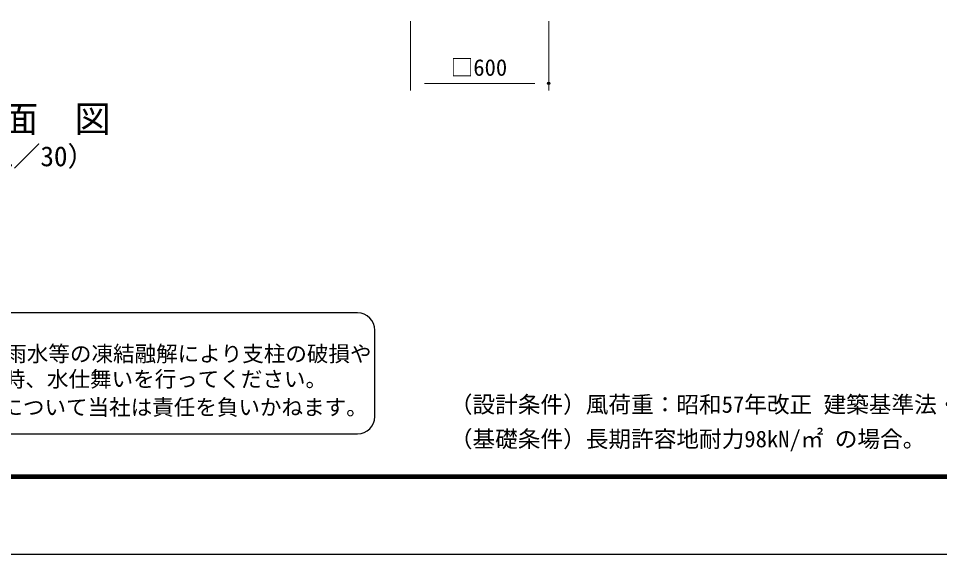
# Model space of a CAD drawing. Units: millimetres, scale not verified. Extents: x -6300 to 6300, y -4455 to 4455.
# Drawn here: x -2373 to 1629, y -4455 to -2125 of the extents above; entities that cross this region are included whole.
import ezdxf
from ezdxf.enums import TextEntityAlignment as Align

# ---------------------------------------------------------------- set-up
doc = ezdxf.new("R2010")
doc.units = ezdxf.units.MM
doc.header["$LTSCALE"] = 20
doc.header["$PDMODE"] = 32
doc.header["$PDSIZE"] = 10
for name, color, linetype, lineweight in [('0-0_D-TTL-TXT', 7, 'Continuous', 25), ('0-4_D-STR-DIM', 7, 'Continuous', 13), ('0-6_Defpoints', 8, 'Continuous', 25), ('0-C_D-TTL', 7, 'Continuous', 25)]:
    doc.layers.add(name, color=color, linetype=linetype, lineweight=lineweight)
doc.styles.add('ＭＳ ゴシック', font='')
doc.styles.get('ＭＳ ゴシック').set_extended_font_data('MS Gothic')

msp = doc.modelspace()

# ---------------------------------------------------------------- linework, layer by layer
at = {"layer": '0-0_D-TTL-TXT', "color": 2}
for p, q in [((-899.64, -3405.14), (-4567.97, -3405.14)), ((-824.64, -3855.14), (-824.64, -3480.14)), ((-4567.97, -3930.14), (-899.64, -3930.14))]:
    msp.add_line(p, q, dxfattribs=at)
for centre, start, end in [((-899.64, -3480.14), 0, 90), ((-899.64, -3855.14), 270, 0)]:
    msp.add_arc(centre, 75, start, end, dxfattribs=at)
at = {"layer": '0-4_D-STR-DIM'}
for p, q in [((-669.06, -2137.84), (-669.06, -2437.84)), ((-69.06, -2137.84), (-69.06, -2437.84)), ((-609.06, -2407.84), (-129.06, -2407.84))]:
    msp.add_line(p, q, dxfattribs=at)
at = {"layer": '0-6_Defpoints'}
msp.add_point((-69.06, -2407.84), dxfattribs=at)
at = {"layer": '0-C_D-TTL', "color": 2}
msp.add_lwpolyline([(-6300, 4455), (6300, 4455), (6300, -4455), (-6300, -4455)], close=True, dxfattribs=at)
at = {"layer": '0-C_D-TTL'}
for points in [[(-5895, 4125), (5895, 4125), (5895, -4125), (-5895, -4125)], [(-5891.25, 4121.25), (5891.25, 4121.25), (5891.25, -4121.25), (-5891.25, -4121.25)], [(-5887.5, 4117.5), (5887.5, 4117.5), (5887.5, -4117.5), (-5887.5, -4117.5)], [(-5883.75, 4113.75), (5883.75, 4113.75), (5883.75, -4113.75), (-5883.75, -4113.75)], [(-5880, 4110), (5880, 4110), (5880, -4110), (-5880, -4110)]]:
    msp.add_lwpolyline(points, close=True, dxfattribs=at)

# ---------------------------------------------------------------- texts
at = {"layer": '0-0_D-TTL-TXT', "style": 'ＭＳ ゴシック'}
for s, height, p in [('正\u3000面\u3000図', 115.4, (-2758.91, -2653.9)), ('（S=1／30）', 86.66, (-2690.69, -2793.7)), ('凍結の恐れがある場所への設置は、内部に溜まった雨水等の凍結融解により支柱の破損や', 68.62, (-4582.69, -3637.16)), ('コンクリート基礎の破損の恐れがありますので施工時、水仕舞いを行ってください。', 68.62, (-4588.86, -3747.29)), ('（設計条件）風荷重：昭和57年改正 建築基準法・同施行令に基づく風圧力に準拠。', 72.14, (-498.67, -3860.4)), ('施工による水仕舞い不備で起こる支柱・基礎の破損について当社は責任を負いかねます。 ', 68.62, (-4599.35, -3869.53)), ('（基礎条件）長期許容地耐力98kN/㎡ の場合。', 72.14, (-498.67, -4010.4))]:
    msp.add_text(s, height=height, dxfattribs=at).set_placement(p, align=Align.BOTTOM_LEFT)
at = {"layer": '0-4_D-STR-DIM', "style": 'ＭＳ ゴシック'}
msp.add_text('□600', height=72.14, dxfattribs=at).set_placement((-495.29, -2396.2), align=Align.BOTTOM_LEFT)

doc.saveas('drawing.dxf')
